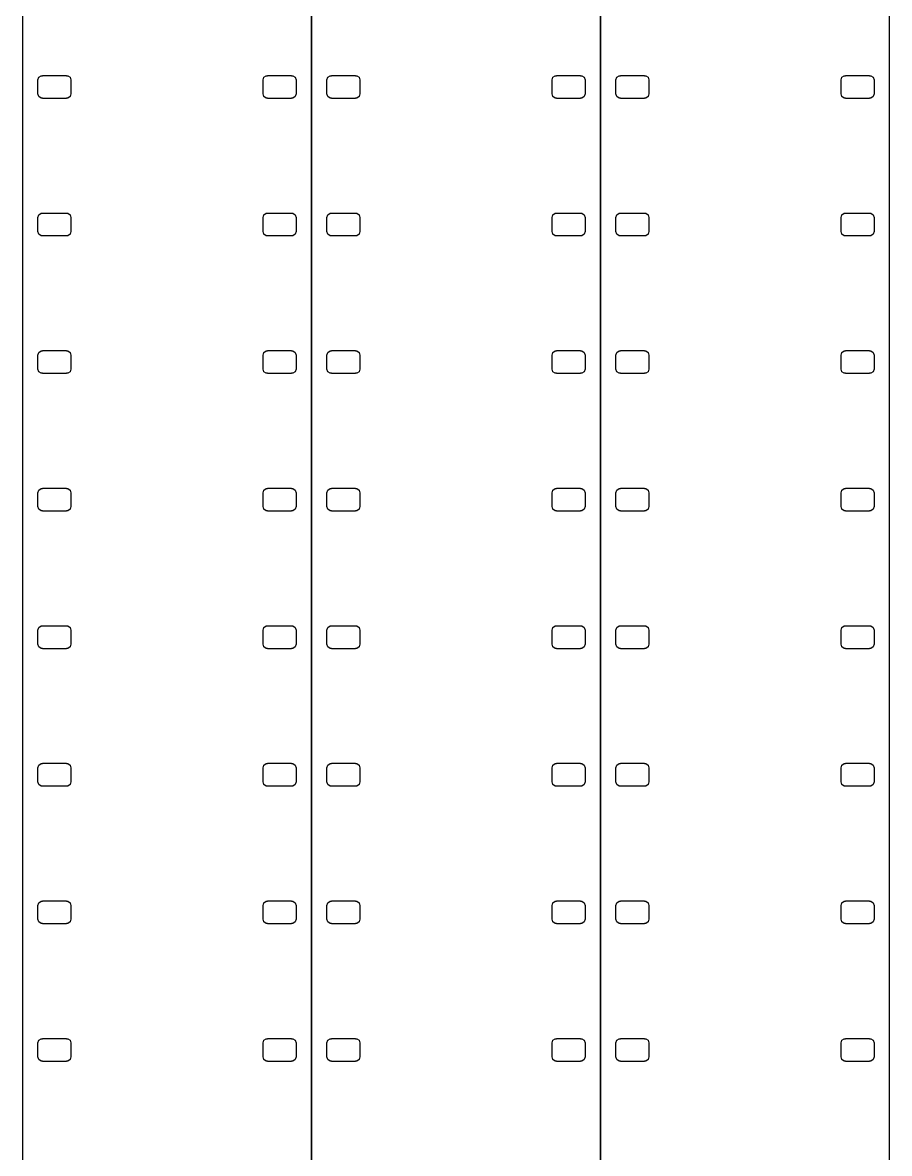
# Model space of a CAD drawing. Header units: metres. Extents: x -8 to 184, y -125 to 125.
# Drawn here: x 40 to 88, y -62.6 to 0 of the extents above; entities that cross this region are included whole.
import ezdxf

# ---------------------------------------------------------------- set-up
doc = ezdxf.new("R2010")
doc.units = ezdxf.units.M

msp = doc.modelspace()

# ---------------------------------------------------------------- linework, layer by layer
for p, q in [((40.03, 125.482), (40.03, -125.482)), ((56.03, -125.482), (56.03, 125.482)), ((56.04, 125.482), (56.04, -125.482)), ((72.04, -125.482), (72.04, 125.482)), ((72.05, 125.482), (72.05, -125.482)), ((88.05, -125.482), (88.05, 125.482)), ((40.88, -3.17749), (40.9277, -3.03055)), ((40.9277, -3.03055), (41.0527, -2.93973)), ((41.0527, -2.93973), (41.13, -2.93973)), ((41.13, -2.93973), (41.13, -2.92749)), ((41.13, -2.92749), (42.459, -2.92749)), ((42.459, -2.92749), (42.459, -2.93973)), ((42.459, -2.93973), (42.5363, -2.93973)), ((42.5363, -2.93973), (42.6613, -3.03055)), ((42.6613, -3.03055), (42.709, -3.17749)), ((53.351, -3.17749), (53.3987, -3.03055)), ((53.3987, -3.03055), (53.5237, -2.93973)), ((53.5237, -2.93973), (53.601, -2.93973)), ((53.601, -2.93973), (53.601, -2.92749)), ((53.601, -2.92749), (54.93, -2.92749)), ((54.93, -2.92749), (54.93, -2.93973)), ((54.93, -2.93973), (55.0072, -2.93973)), ((55.0072, -2.93973), (55.1322, -3.03055)), ((55.1322, -3.03055), (55.18, -3.17749)), ((56.89, -3.17749), (56.9377, -3.03055)), ((56.9377, -3.03055), (57.0627, -2.93973)), ((57.0627, -2.93973), (57.14, -2.93973)), ((57.14, -2.93973), (57.14, -2.92749)), ((57.14, -2.92749), (58.469, -2.92749)), ((58.469, -2.92749), (58.469, -2.93973)), ((58.469, -2.93973), (58.5462, -2.93973)), ((58.5462, -2.93973), (58.6712, -3.03055)), ((58.6712, -3.03055), (58.719, -3.17749)), ((69.361, -3.17749), (69.4087, -3.03055)), ((69.4087, -3.03055), (69.5337, -2.93973)), ((69.5337, -2.93973), (69.611, -2.93973)), ((69.611, -2.93973), (69.611, -2.92749)), ((69.611, -2.92749), (70.94, -2.92749)), ((70.94, -2.92749), (70.94, -2.93973)), ((70.94, -2.93973), (71.0172, -2.93973)), ((71.0172, -2.93973), (71.1422, -3.03055)), ((71.1422, -3.03055), (71.19, -3.17749)), ((72.9, -3.17749), (72.9477, -3.03055)), ((72.9477, -3.03055), (73.0727, -2.93973)), ((73.0727, -2.93973), (73.15, -2.93973)), ((73.15, -2.93973), (73.15, -2.92749)), ((73.15, -2.92749), (74.479, -2.92749)), ((74.479, -2.92749), (74.479, -2.93973)), ((74.479, -2.93973), (74.5562, -2.93973)), ((74.5562, -2.93973), (74.6812, -3.03055)), ((74.6812, -3.03055), (74.729, -3.17749)), ((85.371, -3.17749), (85.4187, -3.03055)), ((85.4187, -3.03055), (85.5437, -2.93973)), ((85.5437, -2.93973), (85.621, -2.93973)), ((85.621, -2.93973), (85.621, -2.92749)), ((85.621, -2.92749), (86.95, -2.92749)), ((86.95, -2.92749), (86.95, -2.93973)), ((86.95, -2.93973), (87.0273, -2.93973)), ((87.0273, -2.93973), (87.1523, -3.03055)), ((87.1523, -3.03055), (87.2, -3.17749)), ((40.88, -3.94749), (40.88, -3.17749)), ((42.709, -3.17749), (42.709, -3.94749)), ((53.351, -3.94749), (53.351, -3.17749)), ((55.18, -3.17749), (55.18, -3.94749)), ((56.89, -3.94749), (56.89, -3.17749)), ((58.719, -3.17749), (58.719, -3.94749)), ((69.361, -3.94749), (69.361, -3.17749)), ((71.19, -3.17749), (71.19, -3.94749)), ((72.9, -3.94749), (72.9, -3.17749)), ((74.729, -3.17749), (74.729, -3.94749)), ((85.371, -3.94749), (85.371, -3.17749)), ((87.2, -3.17749), (87.2, -3.94749)), ((40.9277, -4.09444), (40.88, -3.94749)), ((41.0527, -4.18526), (40.9277, -4.09444)), ((41.13, -4.18526), (41.0527, -4.18526)), ((41.13, -4.19749), (41.13, -4.18526)), ((42.459, -4.19749), (41.13, -4.19749)), ((42.5363, -4.18526), (42.459, -4.18526)), ((42.459, -4.18526), (42.459, -4.19749)), ((42.6613, -4.09444), (42.5363, -4.18526)), ((42.709, -3.94749), (42.6613, -4.09444)), ((53.3987, -4.09444), (53.351, -3.94749)), ((53.5237, -4.18526), (53.3987, -4.09444)), ((53.601, -4.18526), (53.5237, -4.18526)), ((53.601, -4.19749), (53.601, -4.18526)), ((54.93, -4.19749), (53.601, -4.19749)), ((55.0072, -4.18526), (54.93, -4.18526)), ((54.93, -4.18526), (54.93, -4.19749)), ((55.1322, -4.09444), (55.0072, -4.18526)), ((55.18, -3.94749), (55.1322, -4.09444)), ((56.9377, -4.09444), (56.89, -3.94749)), ((57.0627, -4.18526), (56.9377, -4.09444)), ((57.14, -4.18526), (57.0627, -4.18526)), ((57.14, -4.19749), (57.14, -4.18526)), ((58.469, -4.19749), (57.14, -4.19749)), ((58.5462, -4.18526), (58.469, -4.18526)), ((58.469, -4.18526), (58.469, -4.19749)), ((58.6712, -4.09444), (58.5462, -4.18526)), ((58.719, -3.94749), (58.6712, -4.09444)), ((69.4087, -4.09444), (69.361, -3.94749)), ((69.5337, -4.18526), (69.4087, -4.09444)), ((69.611, -4.18526), (69.5337, -4.18526)), ((69.611, -4.19749), (69.611, -4.18526)), ((70.94, -4.19749), (69.611, -4.19749)), ((71.0172, -4.18526), (70.94, -4.18526)), ((70.94, -4.18526), (70.94, -4.19749)), ((71.1422, -4.09444), (71.0172, -4.18526)), ((71.19, -3.94749), (71.1422, -4.09444)), ((72.9477, -4.09444), (72.9, -3.94749)), ((73.0727, -4.18526), (72.9477, -4.09444)), ((73.15, -4.18526), (73.0727, -4.18526)), ((73.15, -4.19749), (73.15, -4.18526)), ((74.479, -4.19749), (73.15, -4.19749)), ((74.5562, -4.18526), (74.479, -4.18526)), ((74.479, -4.18526), (74.479, -4.19749)), ((74.6812, -4.09444), (74.5562, -4.18526)), ((74.729, -3.94749), (74.6812, -4.09444)), ((85.4187, -4.09444), (85.371, -3.94749)), ((85.5437, -4.18526), (85.4187, -4.09444)), ((85.621, -4.18526), (85.5437, -4.18526)), ((85.621, -4.19749), (85.621, -4.18526)), ((86.95, -4.19749), (85.621, -4.19749)), ((87.0273, -4.18526), (86.95, -4.18526)), ((86.95, -4.18526), (86.95, -4.19749)), ((87.1523, -4.09444), (87.0273, -4.18526)), ((87.2, -3.94749), (87.1523, -4.09444)), ((40.9277, -10.6505), (41.0527, -10.5597)), ((41.0527, -10.5597), (41.13, -10.5597)), ((41.13, -10.5597), (41.13, -10.5475)), ((41.13, -10.5475), (42.459, -10.5475)), ((42.459, -10.5475), (42.459, -10.5597)), ((42.459, -10.5597), (42.5363, -10.5597)), ((42.5363, -10.5597), (42.6613, -10.6505)), ((53.3987, -10.6505), (53.5237, -10.5597)), ((53.5237, -10.5597), (53.601, -10.5597)), ((53.601, -10.5597), (53.601, -10.5475)), ((53.601, -10.5475), (54.93, -10.5475)), ((54.93, -10.5475), (54.93, -10.5597)), ((54.93, -10.5597), (55.0072, -10.5597)), ((55.0072, -10.5597), (55.1322, -10.6505)), ((56.9377, -10.6505), (57.0627, -10.5597)), ((57.0627, -10.5597), (57.14, -10.5597)), ((57.14, -10.5597), (57.14, -10.5475)), ((57.14, -10.5475), (58.469, -10.5475)), ((58.469, -10.5475), (58.469, -10.5597)), ((58.469, -10.5597), (58.5462, -10.5597)), ((58.5462, -10.5597), (58.6712, -10.6505)), ((69.4087, -10.6505), (69.5337, -10.5597)), ((69.5337, -10.5597), (69.611, -10.5597)), ((69.611, -10.5597), (69.611, -10.5475)), ((69.611, -10.5475), (70.94, -10.5475)), ((70.94, -10.5475), (70.94, -10.5597)), ((70.94, -10.5597), (71.0172, -10.5597)), ((71.0172, -10.5597), (71.1422, -10.6505)), ((72.9477, -10.6505), (73.0727, -10.5597)), ((73.0727, -10.5597), (73.15, -10.5597)), ((73.15, -10.5597), (73.15, -10.5475)), ((73.15, -10.5475), (74.479, -10.5475)), ((74.479, -10.5475), (74.479, -10.5597)), ((74.479, -10.5597), (74.5562, -10.5597)), ((74.5562, -10.5597), (74.6812, -10.6505)), ((85.4187, -10.6505), (85.5437, -10.5597)), ((85.5437, -10.5597), (85.621, -10.5597)), ((85.621, -10.5597), (85.621, -10.5475)), ((85.621, -10.5475), (86.95, -10.5475)), ((86.95, -10.5475), (86.95, -10.5597)), ((86.95, -10.5597), (87.0273, -10.5597)), ((87.0273, -10.5597), (87.1523, -10.6505)), ((40.88, -10.7975), (40.9277, -10.6505)), ((40.88, -11.5675), (40.88, -10.7975)), ((42.6613, -10.6505), (42.709, -10.7975)), ((42.709, -10.7975), (42.709, -11.5675)), ((53.351, -10.7975), (53.3987, -10.6505)), ((53.351, -11.5675), (53.351, -10.7975)), ((55.1322, -10.6505), (55.18, -10.7975)), ((55.18, -10.7975), (55.18, -11.5675)), ((56.89, -10.7975), (56.9377, -10.6505)), ((56.89, -11.5675), (56.89, -10.7975)), ((58.6712, -10.6505), (58.719, -10.7975)), ((58.719, -10.7975), (58.719, -11.5675)), ((69.361, -10.7975), (69.4087, -10.6505)), ((69.361, -11.5675), (69.361, -10.7975)), ((71.1422, -10.6505), (71.19, -10.7975)), ((71.19, -10.7975), (71.19, -11.5675)), ((72.9, -10.7975), (72.9477, -10.6505)), ((72.9, -11.5675), (72.9, -10.7975)), ((74.6812, -10.6505), (74.729, -10.7975)), ((74.729, -10.7975), (74.729, -11.5675)), ((85.371, -10.7975), (85.4187, -10.6505)), ((85.371, -11.5675), (85.371, -10.7975)), ((87.1523, -10.6505), (87.2, -10.7975)), ((87.2, -10.7975), (87.2, -11.5675)), ((40.9277, -11.7144), (40.88, -11.5675)), ((41.0527, -11.8053), (40.9277, -11.7144)), ((41.13, -11.8053), (41.0527, -11.8053)), ((41.13, -11.8175), (41.13, -11.8053)), ((42.459, -11.8175), (41.13, -11.8175)), ((42.5363, -11.8053), (42.459, -11.8053)), ((42.459, -11.8053), (42.459, -11.8175)), ((42.6613, -11.7144), (42.5363, -11.8053)), ((42.709, -11.5675), (42.6613, -11.7144)), ((53.3987, -11.7144), (53.351, -11.5675)), ((53.5237, -11.8053), (53.3987, -11.7144)), ((53.601, -11.8053), (53.5237, -11.8053)), ((53.601, -11.8175), (53.601, -11.8053)), ((54.93, -11.8175), (53.601, -11.8175)), ((55.0072, -11.8053), (54.93, -11.8053)), ((54.93, -11.8053), (54.93, -11.8175)), ((55.1322, -11.7144), (55.0072, -11.8053)), ((55.18, -11.5675), (55.1322, -11.7144)), ((56.9377, -11.7144), (56.89, -11.5675)), ((57.0627, -11.8053), (56.9377, -11.7144)), ((57.14, -11.8053), (57.0627, -11.8053)), ((57.14, -11.8175), (57.14, -11.8053)), ((58.469, -11.8175), (57.14, -11.8175)), ((58.5462, -11.8053), (58.469, -11.8053)), ((58.469, -11.8053), (58.469, -11.8175)), ((58.6712, -11.7144), (58.5462, -11.8053)), ((58.719, -11.5675), (58.6712, -11.7144)), ((69.4087, -11.7144), (69.361, -11.5675)), ((69.5337, -11.8053), (69.4087, -11.7144)), ((69.611, -11.8053), (69.5337, -11.8053)), ((69.611, -11.8175), (69.611, -11.8053)), ((70.94, -11.8175), (69.611, -11.8175)), ((71.0172, -11.8053), (70.94, -11.8053)), ((70.94, -11.8053), (70.94, -11.8175)), ((71.1422, -11.7144), (71.0172, -11.8053)), ((71.19, -11.5675), (71.1422, -11.7144)), ((72.9477, -11.7144), (72.9, -11.5675)), ((73.0727, -11.8053), (72.9477, -11.7144)), ((73.15, -11.8053), (73.0727, -11.8053)), ((73.15, -11.8175), (73.15, -11.8053)), ((74.479, -11.8175), (73.15, -11.8175)), ((74.5562, -11.8053), (74.479, -11.8053)), ((74.479, -11.8053), (74.479, -11.8175)), ((74.6812, -11.7144), (74.5562, -11.8053)), ((74.729, -11.5675), (74.6812, -11.7144)), ((85.4187, -11.7144), (85.371, -11.5675)), ((85.5437, -11.8053), (85.4187, -11.7144)), ((85.621, -11.8053), (85.5437, -11.8053)), ((85.621, -11.8175), (85.621, -11.8053)), ((86.95, -11.8175), (85.621, -11.8175)), ((87.0273, -11.8053), (86.95, -11.8053)), ((86.95, -11.8053), (86.95, -11.8175)), ((87.1523, -11.7144), (87.0273, -11.8053)), ((87.2, -11.5675), (87.1523, -11.7144)), ((40.88, -18.4175), (40.9277, -18.2706)), ((40.88, -19.1875), (40.88, -18.4175)), ((40.9277, -18.2706), (41.0527, -18.1797)), ((41.0527, -18.1797), (41.13, -18.1797)), ((41.13, -18.1797), (41.13, -18.1675)), ((41.13, -18.1675), (42.459, -18.1675)), ((42.459, -18.1675), (42.459, -18.1797)), ((42.459, -18.1797), (42.5363, -18.1797)), ((42.5363, -18.1797), (42.6613, -18.2706)), ((42.6613, -18.2706), (42.709, -18.4175)), ((42.709, -18.4175), (42.709, -19.1875)), ((53.351, -18.4175), (53.3987, -18.2706)), ((53.351, -19.1875), (53.351, -18.4175)), ((53.3987, -18.2706), (53.5237, -18.1797)), ((53.5237, -18.1797), (53.601, -18.1797)), ((53.601, -18.1797), (53.601, -18.1675)), ((53.601, -18.1675), (54.93, -18.1675)), ((54.93, -18.1675), (54.93, -18.1797)), ((54.93, -18.1797), (55.0072, -18.1797)), ((55.0072, -18.1797), (55.1322, -18.2706)), ((55.1322, -18.2706), (55.18, -18.4175)), ((55.18, -18.4175), (55.18, -19.1875)), ((56.89, -18.4175), (56.9377, -18.2706)), ((56.89, -19.1875), (56.89, -18.4175)), ((56.9377, -18.2706), (57.0627, -18.1797)), ((57.0627, -18.1797), (57.14, -18.1797)), ((57.14, -18.1797), (57.14, -18.1675)), ((57.14, -18.1675), (58.469, -18.1675)), ((58.469, -18.1675), (58.469, -18.1797)), ((58.469, -18.1797), (58.5462, -18.1797)), ((58.5462, -18.1797), (58.6712, -18.2706)), ((58.6712, -18.2706), (58.719, -18.4175)), ((58.719, -18.4175), (58.719, -19.1875)), ((69.361, -18.4175), (69.4087, -18.2706)), ((69.361, -19.1875), (69.361, -18.4175)), ((69.4087, -18.2706), (69.5337, -18.1797)), ((69.5337, -18.1797), (69.611, -18.1797)), ((69.611, -18.1797), (69.611, -18.1675)), ((69.611, -18.1675), (70.94, -18.1675)), ((70.94, -18.1675), (70.94, -18.1797)), ((70.94, -18.1797), (71.0172, -18.1797)), ((71.0172, -18.1797), (71.1422, -18.2706)), ((71.1422, -18.2706), (71.19, -18.4175)), ((71.19, -18.4175), (71.19, -19.1875)), ((72.9, -18.4175), (72.9477, -18.2706)), ((72.9, -19.1875), (72.9, -18.4175)), ((72.9477, -18.2706), (73.0727, -18.1797)), ((73.0727, -18.1797), (73.15, -18.1797)), ((73.15, -18.1797), (73.15, -18.1675)), ((73.15, -18.1675), (74.479, -18.1675)), ((74.479, -18.1675), (74.479, -18.1797)), ((74.479, -18.1797), (74.5562, -18.1797)), ((74.5562, -18.1797), (74.6812, -18.2706)), ((74.6812, -18.2706), (74.729, -18.4175)), ((74.729, -18.4175), (74.729, -19.1875)), ((85.371, -18.4175), (85.4187, -18.2706)), ((85.371, -19.1875), (85.371, -18.4175)), ((85.4187, -18.2706), (85.5437, -18.1797)), ((85.5437, -18.1797), (85.621, -18.1797)), ((85.621, -18.1797), (85.621, -18.1675)), ((85.621, -18.1675), (86.95, -18.1675)), ((86.95, -18.1675), (86.95, -18.1797)), ((86.95, -18.1797), (87.0273, -18.1797)), ((87.0273, -18.1797), (87.1523, -18.2706)), ((87.1523, -18.2706), (87.2, -18.4175)), ((87.2, -18.4175), (87.2, -19.1875)), ((40.9277, -19.3344), (40.88, -19.1875)), ((41.0527, -19.4253), (40.9277, -19.3344)), ((42.6613, -19.3344), (42.5363, -19.4253)), ((42.709, -19.1875), (42.6613, -19.3344)), ((53.3987, -19.3344), (53.351, -19.1875)), ((53.5237, -19.4253), (53.3987, -19.3344)), ((55.1322, -19.3344), (55.0072, -19.4253)), ((55.18, -19.1875), (55.1322, -19.3344)), ((56.9377, -19.3344), (56.89, -19.1875)), ((57.0627, -19.4253), (56.9377, -19.3344)), ((58.6712, -19.3344), (58.5462, -19.4253)), ((58.719, -19.1875), (58.6712, -19.3344)), ((69.4087, -19.3344), (69.361, -19.1875)), ((69.5337, -19.4253), (69.4087, -19.3344)), ((71.1422, -19.3344), (71.0172, -19.4253)), ((71.19, -19.1875), (71.1422, -19.3344)), ((72.9477, -19.3344), (72.9, -19.1875)), ((73.0727, -19.4253), (72.9477, -19.3344)), ((74.6812, -19.3344), (74.5562, -19.4253)), ((74.729, -19.1875), (74.6812, -19.3344)), ((85.4187, -19.3344), (85.371, -19.1875)), ((85.5437, -19.4253), (85.4187, -19.3344)), ((87.1523, -19.3344), (87.0273, -19.4253)), ((87.2, -19.1875), (87.1523, -19.3344)), ((41.13, -19.4253), (41.0527, -19.4253)), ((41.13, -19.4375), (41.13, -19.4253)), ((42.459, -19.4375), (41.13, -19.4375)), ((42.5363, -19.4253), (42.459, -19.4253)), ((42.459, -19.4253), (42.459, -19.4375)), ((53.601, -19.4253), (53.5237, -19.4253)), ((53.601, -19.4375), (53.601, -19.4253)), ((54.93, -19.4375), (53.601, -19.4375)), ((55.0072, -19.4253), (54.93, -19.4253)), ((54.93, -19.4253), (54.93, -19.4375)), ((57.14, -19.4253), (57.0627, -19.4253)), ((57.14, -19.4375), (57.14, -19.4253)), ((58.469, -19.4375), (57.14, -19.4375)), ((58.5462, -19.4253), (58.469, -19.4253)), ((58.469, -19.4253), (58.469, -19.4375)), ((69.611, -19.4253), (69.5337, -19.4253)), ((69.611, -19.4375), (69.611, -19.4253)), ((70.94, -19.4375), (69.611, -19.4375)), ((71.0172, -19.4253), (70.94, -19.4253)), ((70.94, -19.4253), (70.94, -19.4375)), ((73.15, -19.4253), (73.0727, -19.4253)), ((73.15, -19.4375), (73.15, -19.4253)), ((74.479, -19.4375), (73.15, -19.4375)), ((74.5562, -19.4253), (74.479, -19.4253)), ((74.479, -19.4253), (74.479, -19.4375)), ((85.621, -19.4253), (85.5437, -19.4253)), ((85.621, -19.4375), (85.621, -19.4253)), ((86.95, -19.4375), (85.621, -19.4375)), ((87.0273, -19.4253), (86.95, -19.4253)), ((86.95, -19.4253), (86.95, -19.4375)), ((40.88, -26.0375), (40.9277, -25.8905)), ((40.88, -26.8075), (40.88, -26.0375)), ((40.9277, -25.8905), (41.0527, -25.7997)), ((41.0527, -25.7997), (41.13, -25.7997)), ((41.13, -25.7997), (41.13, -25.7875)), ((41.13, -25.7875), (42.459, -25.7875)), ((42.459, -25.7875), (42.459, -25.7997)), ((42.459, -25.7997), (42.5363, -25.7997)), ((42.5363, -25.7997), (42.6613, -25.8905)), ((42.6613, -25.8905), (42.709, -26.0375)), ((42.709, -26.0375), (42.709, -26.8075)), ((53.351, -26.0375), (53.3987, -25.8905)), ((53.351, -26.8075), (53.351, -26.0375)), ((53.3987, -25.8905), (53.5237, -25.7997)), ((53.5237, -25.7997), (53.601, -25.7997)), ((53.601, -25.7997), (53.601, -25.7875)), ((53.601, -25.7875), (54.93, -25.7875)), ((54.93, -25.7875), (54.93, -25.7997)), ((54.93, -25.7997), (55.0072, -25.7997)), ((55.0072, -25.7997), (55.1322, -25.8905)), ((55.1322, -25.8905), (55.18, -26.0375)), ((55.18, -26.0375), (55.18, -26.8075)), ((56.89, -26.0375), (56.9377, -25.8905)), ((56.89, -26.8075), (56.89, -26.0375)), ((56.9377, -25.8905), (57.0627, -25.7997)), ((57.0627, -25.7997), (57.14, -25.7997)), ((57.14, -25.7997), (57.14, -25.7875)), ((57.14, -25.7875), (58.469, -25.7875)), ((58.469, -25.7875), (58.469, -25.7997)), ((58.469, -25.7997), (58.5462, -25.7997)), ((58.5462, -25.7997), (58.6712, -25.8905)), ((58.6712, -25.8905), (58.719, -26.0375)), ((58.719, -26.0375), (58.719, -26.8075)), ((69.361, -26.0375), (69.4087, -25.8905)), ((69.361, -26.8075), (69.361, -26.0375)), ((69.4087, -25.8905), (69.5337, -25.7997)), ((69.5337, -25.7997), (69.611, -25.7997)), ((69.611, -25.7997), (69.611, -25.7875)), ((69.611, -25.7875), (70.94, -25.7875)), ((70.94, -25.7875), (70.94, -25.7997)), ((70.94, -25.7997), (71.0172, -25.7997)), ((71.0172, -25.7997), (71.1422, -25.8905)), ((71.1422, -25.8905), (71.19, -26.0375)), ((71.19, -26.0375), (71.19, -26.8075)), ((72.9, -26.0375), (72.9477, -25.8905)), ((72.9, -26.8075), (72.9, -26.0375)), ((72.9477, -25.8905), (73.0727, -25.7997)), ((73.0727, -25.7997), (73.15, -25.7997)), ((73.15, -25.7997), (73.15, -25.7875)), ((73.15, -25.7875), (74.479, -25.7875)), ((74.479, -25.7875), (74.479, -25.7997)), ((74.479, -25.7997), (74.5562, -25.7997)), ((74.5562, -25.7997), (74.6812, -25.8905)), ((74.6812, -25.8905), (74.729, -26.0375)), ((74.729, -26.0375), (74.729, -26.8075)), ((85.371, -26.0375), (85.4187, -25.8905)), ((85.371, -26.8075), (85.371, -26.0375)), ((85.4187, -25.8905), (85.5437, -25.7997)), ((85.5437, -25.7997), (85.621, -25.7997)), ((85.621, -25.7997), (85.621, -25.7875)), ((85.621, -25.7875), (86.95, -25.7875)), ((86.95, -25.7875), (86.95, -25.7997)), ((86.95, -25.7997), (87.0273, -25.7997)), ((87.0273, -25.7997), (87.1523, -25.8905)), ((87.1523, -25.8905), (87.2, -26.0375)), ((87.2, -26.0375), (87.2, -26.8075)), ((40.9277, -26.9544), (40.88, -26.8075)), ((42.709, -26.8075), (42.6613, -26.9544)), ((53.3987, -26.9544), (53.351, -26.8075)), ((55.18, -26.8075), (55.1322, -26.9544)), ((56.9377, -26.9544), (56.89, -26.8075)), ((58.719, -26.8075), (58.6712, -26.9544)), ((69.4087, -26.9544), (69.361, -26.8075)), ((71.19, -26.8075), (71.1422, -26.9544)), ((72.9477, -26.9544), (72.9, -26.8075)), ((74.729, -26.8075), (74.6812, -26.9544)), ((85.4187, -26.9544), (85.371, -26.8075)), ((87.2, -26.8075), (87.1523, -26.9544)), ((41.0527, -27.0453), (40.9277, -26.9544)), ((41.13, -27.0453), (41.0527, -27.0453)), ((41.13, -27.0575), (41.13, -27.0453)), ((42.459, -27.0575), (41.13, -27.0575)), ((42.5363, -27.0453), (42.459, -27.0453)), ((42.459, -27.0453), (42.459, -27.0575)), ((42.6613, -26.9544), (42.5363, -27.0453)), ((53.5237, -27.0453), (53.3987, -26.9544)), ((53.601, -27.0453), (53.5237, -27.0453)), ((53.601, -27.0575), (53.601, -27.0453)), ((54.93, -27.0575), (53.601, -27.0575)), ((55.0072, -27.0453), (54.93, -27.0453)), ((54.93, -27.0453), (54.93, -27.0575)), ((55.1322, -26.9544), (55.0072, -27.0453)), ((57.0627, -27.0453), (56.9377, -26.9544)), ((57.14, -27.0453), (57.0627, -27.0453)), ((57.14, -27.0575), (57.14, -27.0453)), ((58.469, -27.0575), (57.14, -27.0575)), ((58.5462, -27.0453), (58.469, -27.0453)), ((58.469, -27.0453), (58.469, -27.0575)), ((58.6712, -26.9544), (58.5462, -27.0453)), ((69.5337, -27.0453), (69.4087, -26.9544)), ((69.611, -27.0453), (69.5337, -27.0453)), ((69.611, -27.0575), (69.611, -27.0453)), ((70.94, -27.0575), (69.611, -27.0575)), ((71.0172, -27.0453), (70.94, -27.0453)), ((70.94, -27.0453), (70.94, -27.0575)), ((71.1422, -26.9544), (71.0172, -27.0453)), ((73.0727, -27.0453), (72.9477, -26.9544)), ((73.15, -27.0453), (73.0727, -27.0453)), ((73.15, -27.0575), (73.15, -27.0453)), ((74.479, -27.0575), (73.15, -27.0575)), ((74.5562, -27.0453), (74.479, -27.0453)), ((74.479, -27.0453), (74.479, -27.0575)), ((74.6812, -26.9544), (74.5562, -27.0453)), ((85.5437, -27.0453), (85.4187, -26.9544)), ((85.621, -27.0453), (85.5437, -27.0453)), ((85.621, -27.0575), (85.621, -27.0453)), ((86.95, -27.0575), (85.621, -27.0575)), ((87.0273, -27.0453), (86.95, -27.0453)), ((86.95, -27.0453), (86.95, -27.0575)), ((87.1523, -26.9544), (87.0273, -27.0453)), ((40.88, -33.6575), (40.9277, -33.5105)), ((40.88, -34.4275), (40.88, -33.6575)), ((40.9277, -33.5105), (41.0527, -33.4197)), ((41.0527, -33.4197), (41.13, -33.4197)), ((41.13, -33.4197), (41.13, -33.4075)), ((41.13, -33.4075), (42.459, -33.4075)), ((42.459, -33.4075), (42.459, -33.4197)), ((42.459, -33.4197), (42.5363, -33.4197)), ((42.5363, -33.4197), (42.6613, -33.5105)), ((42.6613, -33.5105), (42.709, -33.6575)), ((42.709, -33.6575), (42.709, -34.4275)), ((53.351, -33.6575), (53.3987, -33.5105)), ((53.351, -34.4275), (53.351, -33.6575)), ((53.3987, -33.5105), (53.5237, -33.4197)), ((53.5237, -33.4197), (53.601, -33.4197)), ((53.601, -33.4197), (53.601, -33.4075)), ((53.601, -33.4075), (54.93, -33.4075)), ((54.93, -33.4075), (54.93, -33.4197)), ((54.93, -33.4197), (55.0072, -33.4197)), ((55.0072, -33.4197), (55.1322, -33.5105)), ((55.1322, -33.5105), (55.18, -33.6575)), ((55.18, -33.6575), (55.18, -34.4275)), ((56.89, -33.6575), (56.9377, -33.5105)), ((56.89, -34.4275), (56.89, -33.6575)), ((56.9377, -33.5105), (57.0627, -33.4197)), ((57.0627, -33.4197), (57.14, -33.4197)), ((57.14, -33.4197), (57.14, -33.4075)), ((57.14, -33.4075), (58.469, -33.4075)), ((58.469, -33.4075), (58.469, -33.4197)), ((58.469, -33.4197), (58.5462, -33.4197)), ((58.5462, -33.4197), (58.6712, -33.5105)), ((58.6712, -33.5105), (58.719, -33.6575)), ((58.719, -33.6575), (58.719, -34.4275)), ((69.361, -33.6575), (69.4087, -33.5105)), ((69.361, -34.4275), (69.361, -33.6575)), ((69.4087, -33.5105), (69.5337, -33.4197)), ((69.5337, -33.4197), (69.611, -33.4197)), ((69.611, -33.4197), (69.611, -33.4075)), ((69.611, -33.4075), (70.94, -33.4075)), ((70.94, -33.4075), (70.94, -33.4197)), ((70.94, -33.4197), (71.0172, -33.4197)), ((71.0172, -33.4197), (71.1422, -33.5105)), ((71.1422, -33.5105), (71.19, -33.6575)), ((71.19, -33.6575), (71.19, -34.4275)), ((72.9, -33.6575), (72.9477, -33.5105)), ((72.9, -34.4275), (72.9, -33.6575)), ((72.9477, -33.5105), (73.0727, -33.4197)), ((73.0727, -33.4197), (73.15, -33.4197)), ((73.15, -33.4197), (73.15, -33.4075)), ((73.15, -33.4075), (74.479, -33.4075)), ((74.479, -33.4075), (74.479, -33.4197)), ((74.479, -33.4197), (74.5562, -33.4197)), ((74.5562, -33.4197), (74.6812, -33.5105)), ((74.6812, -33.5105), (74.729, -33.6575)), ((74.729, -33.6575), (74.729, -34.4275)), ((85.371, -33.6575), (85.4187, -33.5105)), ((85.371, -34.4275), (85.371, -33.6575)), ((85.4187, -33.5105), (85.5437, -33.4197)), ((85.5437, -33.4197), (85.621, -33.4197)), ((85.621, -33.4197), (85.621, -33.4075)), ((85.621, -33.4075), (86.95, -33.4075)), ((86.95, -33.4075), (86.95, -33.4197)), ((86.95, -33.4197), (87.0273, -33.4197)), ((87.0273, -33.4197), (87.1523, -33.5105)), ((87.1523, -33.5105), (87.2, -33.6575)), ((87.2, -33.6575), (87.2, -34.4275)), ((40.9277, -34.5744), (40.88, -34.4275)), ((42.709, -34.4275), (42.6613, -34.5744)), ((53.3987, -34.5744), (53.351, -34.4275)), ((55.18, -34.4275), (55.1322, -34.5744)), ((56.9377, -34.5744), (56.89, -34.4275)), ((58.719, -34.4275), (58.6712, -34.5744)), ((69.4087, -34.5744), (69.361, -34.4275)), ((71.19, -34.4275), (71.1422, -34.5744)), ((72.9477, -34.5744), (72.9, -34.4275)), ((74.729, -34.4275), (74.6812, -34.5744)), ((85.4187, -34.5744), (85.371, -34.4275)), ((87.2, -34.4275), (87.1523, -34.5744)), ((41.0527, -34.6653), (40.9277, -34.5744)), ((41.13, -34.6653), (41.0527, -34.6653)), ((41.13, -34.6775), (41.13, -34.6653)), ((42.459, -34.6775), (41.13, -34.6775)), ((42.5363, -34.6653), (42.459, -34.6653)), ((42.459, -34.6653), (42.459, -34.6775)), ((42.6613, -34.5744), (42.5363, -34.6653)), ((53.5237, -34.6653), (53.3987, -34.5744)), ((53.601, -34.6653), (53.5237, -34.6653)), ((53.601, -34.6775), (53.601, -34.6653)), ((54.93, -34.6775), (53.601, -34.6775)), ((55.0072, -34.6653), (54.93, -34.6653)), ((54.93, -34.6653), (54.93, -34.6775)), ((55.1322, -34.5744), (55.0072, -34.6653)), ((57.0627, -34.6653), (56.9377, -34.5744)), ((57.14, -34.6653), (57.0627, -34.6653)), ((57.14, -34.6775), (57.14, -34.6653)), ((58.469, -34.6775), (57.14, -34.6775)), ((58.5462, -34.6653), (58.469, -34.6653)), ((58.469, -34.6653), (58.469, -34.6775)), ((58.6712, -34.5744), (58.5462, -34.6653)), ((69.5337, -34.6653), (69.4087, -34.5744)), ((69.611, -34.6653), (69.5337, -34.6653)), ((69.611, -34.6775), (69.611, -34.6653)), ((70.94, -34.6775), (69.611, -34.6775)), ((71.0172, -34.6653), (70.94, -34.6653)), ((70.94, -34.6653), (70.94, -34.6775)), ((71.1422, -34.5744), (71.0172, -34.6653)), ((73.0727, -34.6653), (72.9477, -34.5744)), ((73.15, -34.6653), (73.0727, -34.6653)), ((73.15, -34.6775), (73.15, -34.6653)), ((74.479, -34.6775), (73.15, -34.6775)), ((74.5562, -34.6653), (74.479, -34.6653)), ((74.479, -34.6653), (74.479, -34.6775)), ((74.6812, -34.5744), (74.5562, -34.6653)), ((85.5437, -34.6653), (85.4187, -34.5744)), ((85.621, -34.6653), (85.5437, -34.6653)), ((85.621, -34.6775), (85.621, -34.6653)), ((86.95, -34.6775), (85.621, -34.6775)), ((87.0273, -34.6653), (86.95, -34.6653)), ((86.95, -34.6653), (86.95, -34.6775)), ((87.1523, -34.5744), (87.0273, -34.6653)), ((40.88, -41.2775), (40.9277, -41.1306)), ((40.88, -42.0475), (40.88, -41.2775)), ((40.9277, -41.1306), (41.0527, -41.0397)), ((41.0527, -41.0397), (41.13, -41.0397)), ((41.13, -41.0397), (41.13, -41.0275)), ((41.13, -41.0275), (42.459, -41.0275)), ((42.459, -41.0275), (42.459, -41.0397)), ((42.459, -41.0397), (42.5363, -41.0397)), ((42.5363, -41.0397), (42.6613, -41.1306)), ((42.6613, -41.1306), (42.709, -41.2775)), ((42.709, -41.2775), (42.709, -42.0475)), ((53.351, -41.2775), (53.3987, -41.1306)), ((53.351, -42.0475), (53.351, -41.2775)), ((53.3987, -41.1306), (53.5237, -41.0397)), ((53.5237, -41.0397), (53.601, -41.0397)), ((53.601, -41.0397), (53.601, -41.0275)), ((53.601, -41.0275), (54.93, -41.0275)), ((54.93, -41.0275), (54.93, -41.0397)), ((54.93, -41.0397), (55.0072, -41.0397)), ((55.0072, -41.0397), (55.1322, -41.1306)), ((55.1322, -41.1306), (55.18, -41.2775)), ((55.18, -41.2775), (55.18, -42.0475)), ((56.89, -41.2775), (56.9377, -41.1306)), ((56.89, -42.0475), (56.89, -41.2775)), ((56.9377, -41.1306), (57.0627, -41.0397)), ((57.0627, -41.0397), (57.14, -41.0397)), ((57.14, -41.0397), (57.14, -41.0275)), ((57.14, -41.0275), (58.469, -41.0275)), ((58.469, -41.0275), (58.469, -41.0397)), ((58.469, -41.0397), (58.5462, -41.0397)), ((58.5462, -41.0397), (58.6712, -41.1306)), ((58.6712, -41.1306), (58.719, -41.2775)), ((58.719, -41.2775), (58.719, -42.0475)), ((69.361, -41.2775), (69.4087, -41.1306)), ((69.361, -42.0475), (69.361, -41.2775)), ((69.4087, -41.1306), (69.5337, -41.0397)), ((69.5337, -41.0397), (69.611, -41.0397)), ((69.611, -41.0397), (69.611, -41.0275)), ((69.611, -41.0275), (70.94, -41.0275)), ((70.94, -41.0275), (70.94, -41.0397)), ((70.94, -41.0397), (71.0172, -41.0397)), ((71.0172, -41.0397), (71.1422, -41.1306)), ((71.1422, -41.1306), (71.19, -41.2775)), ((71.19, -41.2775), (71.19, -42.0475)), ((72.9, -41.2775), (72.9477, -41.1306)), ((72.9, -42.0475), (72.9, -41.2775)), ((72.9477, -41.1306), (73.0727, -41.0397)), ((73.0727, -41.0397), (73.15, -41.0397)), ((73.15, -41.0397), (73.15, -41.0275)), ((73.15, -41.0275), (74.479, -41.0275)), ((74.479, -41.0275), (74.479, -41.0397)), ((74.479, -41.0397), (74.5562, -41.0397)), ((74.5562, -41.0397), (74.6812, -41.1306)), ((74.6812, -41.1306), (74.729, -41.2775)), ((74.729, -41.2775), (74.729, -42.0475)), ((85.371, -41.2775), (85.4187, -41.1306)), ((85.371, -42.0475), (85.371, -41.2775)), ((85.4187, -41.1306), (85.5437, -41.0397)), ((85.5437, -41.0397), (85.621, -41.0397)), ((85.621, -41.0397), (85.621, -41.0275)), ((85.621, -41.0275), (86.95, -41.0275)), ((86.95, -41.0275), (86.95, -41.0397)), ((86.95, -41.0397), (87.0273, -41.0397)), ((87.0273, -41.0397), (87.1523, -41.1306)), ((87.1523, -41.1306), (87.2, -41.2775)), ((87.2, -41.2775), (87.2, -42.0475)), ((40.9277, -42.1944), (40.88, -42.0475)), ((41.0527, -42.2853), (40.9277, -42.1944)), ((41.13, -42.2853), (41.0527, -42.2853)), ((41.13, -42.2975), (41.13, -42.2853)), ((42.459, -42.2975), (41.13, -42.2975)), ((42.5363, -42.2853), (42.459, -42.2853)), ((42.459, -42.2853), (42.459, -42.2975)), ((42.6613, -42.1944), (42.5363, -42.2853)), ((42.709, -42.0475), (42.6613, -42.1944)), ((53.3987, -42.1944), (53.351, -42.0475)), ((53.5237, -42.2853), (53.3987, -42.1944)), ((53.601, -42.2853), (53.5237, -42.2853)), ((53.601, -42.2975), (53.601, -42.2853)), ((54.93, -42.2975), (53.601, -42.2975)), ((55.0072, -42.2853), (54.93, -42.2853)), ((54.93, -42.2853), (54.93, -42.2975)), ((55.1322, -42.1944), (55.0072, -42.2853)), ((55.18, -42.0475), (55.1322, -42.1944)), ((56.9377, -42.1944), (56.89, -42.0475)), ((57.0627, -42.2853), (56.9377, -42.1944)), ((57.14, -42.2853), (57.0627, -42.2853)), ((57.14, -42.2975), (57.14, -42.2853)), ((58.469, -42.2975), (57.14, -42.2975)), ((58.5462, -42.2853), (58.469, -42.2853)), ((58.469, -42.2853), (58.469, -42.2975)), ((58.6712, -42.1944), (58.5462, -42.2853)), ((58.719, -42.0475), (58.6712, -42.1944)), ((69.4087, -42.1944), (69.361, -42.0475)), ((69.5337, -42.2853), (69.4087, -42.1944)), ((69.611, -42.2853), (69.5337, -42.2853)), ((69.611, -42.2975), (69.611, -42.2853)), ((70.94, -42.2975), (69.611, -42.2975)), ((71.0172, -42.2853), (70.94, -42.2853)), ((70.94, -42.2853), (70.94, -42.2975)), ((71.1422, -42.1944), (71.0172, -42.2853)), ((71.19, -42.0475), (71.1422, -42.1944)), ((72.9477, -42.1944), (72.9, -42.0475)), ((73.0727, -42.2853), (72.9477, -42.1944)), ((73.15, -42.2853), (73.0727, -42.2853)), ((73.15, -42.2975), (73.15, -42.2853)), ((74.479, -42.2975), (73.15, -42.2975)), ((74.5562, -42.2853), (74.479, -42.2853)), ((74.479, -42.2853), (74.479, -42.2975)), ((74.6812, -42.1944), (74.5562, -42.2853)), ((74.729, -42.0475), (74.6812, -42.1944)), ((85.4187, -42.1944), (85.371, -42.0475)), ((85.5437, -42.2853), (85.4187, -42.1944)), ((85.621, -42.2853), (85.5437, -42.2853)), ((85.621, -42.2975), (85.621, -42.2853)), ((86.95, -42.2975), (85.621, -42.2975)), ((87.0273, -42.2853), (86.95, -42.2853)), ((86.95, -42.2853), (86.95, -42.2975)), ((87.1523, -42.1944), (87.0273, -42.2853)), ((87.2, -42.0475), (87.1523, -42.1944)), ((40.88, -48.8975), (40.9277, -48.7505)), ((40.9277, -48.7505), (41.0527, -48.6597)), ((41.0527, -48.6597), (41.13, -48.6597)), ((41.13, -48.6597), (41.13, -48.6475)), ((41.13, -48.6475), (42.459, -48.6475)), ((42.459, -48.6475), (42.459, -48.6597)), ((42.459, -48.6597), (42.5363, -48.6597)), ((42.5363, -48.6597), (42.6613, -48.7505)), ((42.6613, -48.7505), (42.709, -48.8975)), ((53.351, -48.8975), (53.3987, -48.7505)), ((53.3987, -48.7505), (53.5237, -48.6597)), ((53.5237, -48.6597), (53.601, -48.6597)), ((53.601, -48.6597), (53.601, -48.6475)), ((53.601, -48.6475), (54.93, -48.6475)), ((54.93, -48.6475), (54.93, -48.6597)), ((54.93, -48.6597), (55.0072, -48.6597)), ((55.0072, -48.6597), (55.1322, -48.7505)), ((55.1322, -48.7505), (55.18, -48.8975)), ((56.89, -48.8975), (56.9377, -48.7505)), ((56.9377, -48.7505), (57.0627, -48.6597)), ((57.0627, -48.6597), (57.14, -48.6597)), ((57.14, -48.6597), (57.14, -48.6475)), ((57.14, -48.6475), (58.469, -48.6475)), ((58.469, -48.6475), (58.469, -48.6597)), ((58.469, -48.6597), (58.5462, -48.6597)), ((58.5462, -48.6597), (58.6712, -48.7505)), ((58.6712, -48.7505), (58.719, -48.8975)), ((69.361, -48.8975), (69.4087, -48.7505)), ((69.4087, -48.7505), (69.5337, -48.6597)), ((69.5337, -48.6597), (69.611, -48.6597)), ((69.611, -48.6597), (69.611, -48.6475)), ((69.611, -48.6475), (70.94, -48.6475)), ((70.94, -48.6475), (70.94, -48.6597)), ((70.94, -48.6597), (71.0172, -48.6597)), ((71.0172, -48.6597), (71.1422, -48.7505)), ((71.1422, -48.7505), (71.19, -48.8975)), ((72.9, -48.8975), (72.9477, -48.7505)), ((72.9477, -48.7505), (73.0727, -48.6597)), ((73.0727, -48.6597), (73.15, -48.6597)), ((73.15, -48.6597), (73.15, -48.6475)), ((73.15, -48.6475), (74.479, -48.6475)), ((74.479, -48.6475), (74.479, -48.6597)), ((74.479, -48.6597), (74.5562, -48.6597)), ((74.5562, -48.6597), (74.6812, -48.7505)), ((74.6812, -48.7505), (74.729, -48.8975)), ((85.371, -48.8975), (85.4187, -48.7505)), ((85.4187, -48.7505), (85.5437, -48.6597)), ((85.5437, -48.6597), (85.621, -48.6597)), ((85.621, -48.6597), (85.621, -48.6475)), ((85.621, -48.6475), (86.95, -48.6475)), ((86.95, -48.6475), (86.95, -48.6597)), ((86.95, -48.6597), (87.0273, -48.6597)), ((87.0273, -48.6597), (87.1523, -48.7505)), ((87.1523, -48.7505), (87.2, -48.8975)), ((40.88, -49.6675), (40.88, -48.8975)), ((42.709, -48.8975), (42.709, -49.6675)), ((53.351, -49.6675), (53.351, -48.8975)), ((55.18, -48.8975), (55.18, -49.6675)), ((56.89, -49.6675), (56.89, -48.8975)), ((58.719, -48.8975), (58.719, -49.6675)), ((69.361, -49.6675), (69.361, -48.8975)), ((71.19, -48.8975), (71.19, -49.6675)), ((72.9, -49.6675), (72.9, -48.8975)), ((74.729, -48.8975), (74.729, -49.6675)), ((85.371, -49.6675), (85.371, -48.8975)), ((87.2, -48.8975), (87.2, -49.6675)), ((40.9277, -49.8144), (40.88, -49.6675)), ((41.0527, -49.9053), (40.9277, -49.8144)), ((41.13, -49.9053), (41.0527, -49.9053)), ((41.13, -49.9175), (41.13, -49.9053)), ((42.459, -49.9175), (41.13, -49.9175)), ((42.5363, -49.9053), (42.459, -49.9053)), ((42.459, -49.9053), (42.459, -49.9175)), ((42.6613, -49.8144), (42.5363, -49.9053)), ((42.709, -49.6675), (42.6613, -49.8144)), ((53.3987, -49.8144), (53.351, -49.6675)), ((53.5237, -49.9053), (53.3987, -49.8144)), ((53.601, -49.9053), (53.5237, -49.9053)), ((53.601, -49.9175), (53.601, -49.9053)), ((54.93, -49.9175), (53.601, -49.9175)), ((55.0072, -49.9053), (54.93, -49.9053)), ((54.93, -49.9053), (54.93, -49.9175)), ((55.1322, -49.8144), (55.0072, -49.9053)), ((55.18, -49.6675), (55.1322, -49.8144)), ((56.9377, -49.8144), (56.89, -49.6675)), ((57.0627, -49.9053), (56.9377, -49.8144)), ((57.14, -49.9053), (57.0627, -49.9053)), ((57.14, -49.9175), (57.14, -49.9053)), ((58.469, -49.9175), (57.14, -49.9175)), ((58.469, -49.9053), (58.469, -49.9175)), ((58.5462, -49.9053), (58.469, -49.9053)), ((58.6712, -49.8144), (58.5462, -49.9053)), ((58.719, -49.6675), (58.6712, -49.8144)), ((69.4087, -49.8144), (69.361, -49.6675)), ((69.5337, -49.9053), (69.4087, -49.8144)), ((69.611, -49.9053), (69.5337, -49.9053)), ((69.611, -49.9175), (69.611, -49.9053)), ((70.94, -49.9175), (69.611, -49.9175)), ((71.0172, -49.9053), (70.94, -49.9053)), ((70.94, -49.9053), (70.94, -49.9175)), ((71.1422, -49.8144), (71.0172, -49.9053)), ((71.19, -49.6675), (71.1422, -49.8144)), ((72.9477, -49.8144), (72.9, -49.6675)), ((73.0727, -49.9053), (72.9477, -49.8144)), ((73.15, -49.9053), (73.0727, -49.9053)), ((73.15, -49.9175), (73.15, -49.9053)), ((74.479, -49.9175), (73.15, -49.9175)), ((74.5562, -49.9053), (74.479, -49.9053)), ((74.479, -49.9053), (74.479, -49.9175)), ((74.6812, -49.8144), (74.5562, -49.9053)), ((74.729, -49.6675), (74.6812, -49.8144)), ((85.4187, -49.8144), (85.371, -49.6675)), ((85.5437, -49.9053), (85.4187, -49.8144)), ((85.621, -49.9053), (85.5437, -49.9053)), ((85.621, -49.9175), (85.621, -49.9053)), ((86.95, -49.9175), (85.621, -49.9175)), ((87.0273, -49.9053), (86.95, -49.9053)), ((86.95, -49.9053), (86.95, -49.9175)), ((87.1523, -49.8144), (87.0273, -49.9053)), ((87.2, -49.6675), (87.1523, -49.8144)), ((40.9277, -56.3705), (41.0527, -56.2797)), ((41.0527, -56.2797), (41.13, -56.2797)), ((41.13, -56.2797), (41.13, -56.2675)), ((41.13, -56.2675), (42.459, -56.2675)), ((42.459, -56.2675), (42.459, -56.2797)), ((42.459, -56.2797), (42.5363, -56.2797)), ((42.5363, -56.2797), (42.6613, -56.3705)), ((53.3987, -56.3705), (53.5237, -56.2797)), ((53.5237, -56.2797), (53.601, -56.2797)), ((53.601, -56.2797), (53.601, -56.2675)), ((53.601, -56.2675), (54.93, -56.2675)), ((54.93, -56.2675), (54.93, -56.2797)), ((54.93, -56.2797), (55.0072, -56.2797)), ((55.0072, -56.2797), (55.1322, -56.3705)), ((56.9377, -56.3705), (57.0627, -56.2797)), ((57.0627, -56.2797), (57.14, -56.2797)), ((57.14, -56.2797), (57.14, -56.2675)), ((57.14, -56.2675), (58.469, -56.2675)), ((58.469, -56.2675), (58.469, -56.2797)), ((58.469, -56.2797), (58.5462, -56.2797)), ((58.5462, -56.2797), (58.6712, -56.3705)), ((69.4087, -56.3705), (69.5337, -56.2797)), ((69.5337, -56.2797), (69.611, -56.2797)), ((69.611, -56.2797), (69.611, -56.2675)), ((69.611, -56.2675), (70.94, -56.2675)), ((70.94, -56.2675), (70.94, -56.2797)), ((70.94, -56.2797), (71.0172, -56.2797)), ((71.0172, -56.2797), (71.1422, -56.3705)), ((72.9477, -56.3705), (73.0727, -56.2797)), ((73.0727, -56.2797), (73.15, -56.2797)), ((73.15, -56.2797), (73.15, -56.2675)), ((73.15, -56.2675), (74.479, -56.2675)), ((74.479, -56.2675), (74.479, -56.2797)), ((74.479, -56.2797), (74.5562, -56.2797)), ((74.5562, -56.2797), (74.6812, -56.3705)), ((85.4187, -56.3705), (85.5437, -56.2797)), ((85.5437, -56.2797), (85.621, -56.2797)), ((85.621, -56.2797), (85.621, -56.2675)), ((85.621, -56.2675), (86.95, -56.2675)), ((86.95, -56.2675), (86.95, -56.2797)), ((86.95, -56.2797), (87.0273, -56.2797)), ((87.0273, -56.2797), (87.1523, -56.3705)), ((40.88, -56.5175), (40.9277, -56.3705)), ((40.88, -57.2875), (40.88, -56.5175)), ((42.6613, -56.3705), (42.709, -56.5175)), ((42.709, -56.5175), (42.709, -57.2875)), ((53.351, -56.5175), (53.3987, -56.3705)), ((53.351, -57.2875), (53.351, -56.5175)), ((55.1322, -56.3705), (55.18, -56.5175)), ((55.18, -56.5175), (55.18, -57.2875)), ((56.89, -56.5175), (56.9377, -56.3705)), ((56.89, -57.2875), (56.89, -56.5175)), ((58.6712, -56.3705), (58.719, -56.5175)), ((58.719, -56.5175), (58.719, -57.2875)), ((69.361, -56.5175), (69.4087, -56.3705)), ((69.361, -57.2875), (69.361, -56.5175)), ((71.1422, -56.3705), (71.19, -56.5175)), ((71.19, -56.5175), (71.19, -57.2875)), ((72.9, -56.5175), (72.9477, -56.3705)), ((72.9, -57.2875), (72.9, -56.5175)), ((74.6812, -56.3705), (74.729, -56.5175)), ((74.729, -56.5175), (74.729, -57.2875)), ((85.371, -56.5175), (85.4187, -56.3705)), ((85.371, -57.2875), (85.371, -56.5175)), ((87.1523, -56.3705), (87.2, -56.5175)), ((87.2, -56.5175), (87.2, -57.2875)), ((40.9277, -57.4344), (40.88, -57.2875)), ((41.0527, -57.5253), (40.9277, -57.4344)), ((41.13, -57.5253), (41.0527, -57.5253)), ((41.13, -57.5375), (41.13, -57.5253)), ((42.459, -57.5375), (41.13, -57.5375)), ((42.5363, -57.5253), (42.459, -57.5253)), ((42.459, -57.5253), (42.459, -57.5375)), ((42.6613, -57.4344), (42.5363, -57.5253)), ((42.709, -57.2875), (42.6613, -57.4344)), ((53.3987, -57.4344), (53.351, -57.2875)), ((53.5237, -57.5253), (53.3987, -57.4344)), ((53.601, -57.5253), (53.5237, -57.5253)), ((53.601, -57.5375), (53.601, -57.5253)), ((54.93, -57.5375), (53.601, -57.5375)), ((55.0072, -57.5253), (54.93, -57.5253)), ((54.93, -57.5253), (54.93, -57.5375)), ((55.1322, -57.4344), (55.0072, -57.5253)), ((55.18, -57.2875), (55.1322, -57.4344)), ((56.9377, -57.4344), (56.89, -57.2875)), ((57.0627, -57.5253), (56.9377, -57.4344)), ((57.14, -57.5253), (57.0627, -57.5253)), ((57.14, -57.5375), (57.14, -57.5253)), ((58.469, -57.5375), (57.14, -57.5375)), ((58.5462, -57.5253), (58.469, -57.5253)), ((58.469, -57.5253), (58.469, -57.5375)), ((58.6712, -57.4344), (58.5462, -57.5253)), ((58.719, -57.2875), (58.6712, -57.4344)), ((69.4087, -57.4344), (69.361, -57.2875)), ((69.5337, -57.5253), (69.4087, -57.4344)), ((69.611, -57.5253), (69.5337, -57.5253)), ((69.611, -57.5375), (69.611, -57.5253)), ((70.94, -57.5375), (69.611, -57.5375)), ((71.0172, -57.5253), (70.94, -57.5253)), ((70.94, -57.5253), (70.94, -57.5375)), ((71.1422, -57.4344), (71.0172, -57.5253)), ((71.19, -57.2875), (71.1422, -57.4344)), ((72.9477, -57.4344), (72.9, -57.2875)), ((73.0727, -57.5253), (72.9477, -57.4344)), ((73.15, -57.5253), (73.0727, -57.5253)), ((73.15, -57.5375), (73.15, -57.5253)), ((74.479, -57.5375), (73.15, -57.5375)), ((74.5562, -57.5253), (74.479, -57.5253)), ((74.479, -57.5253), (74.479, -57.5375)), ((74.6812, -57.4344), (74.5562, -57.5253)), ((74.729, -57.2875), (74.6812, -57.4344)), ((85.4187, -57.4344), (85.371, -57.2875)), ((85.5437, -57.5253), (85.4187, -57.4344)), ((85.621, -57.5253), (85.5437, -57.5253)), ((85.621, -57.5375), (85.621, -57.5253)), ((86.95, -57.5375), (85.621, -57.5375)), ((87.0273, -57.5253), (86.95, -57.5253)), ((86.95, -57.5253), (86.95, -57.5375)), ((87.1523, -57.4344), (87.0273, -57.5253)), ((87.2, -57.2875), (87.1523, -57.4344))]:
    msp.add_line(p, q)

doc.saveas('drawing.dxf')
